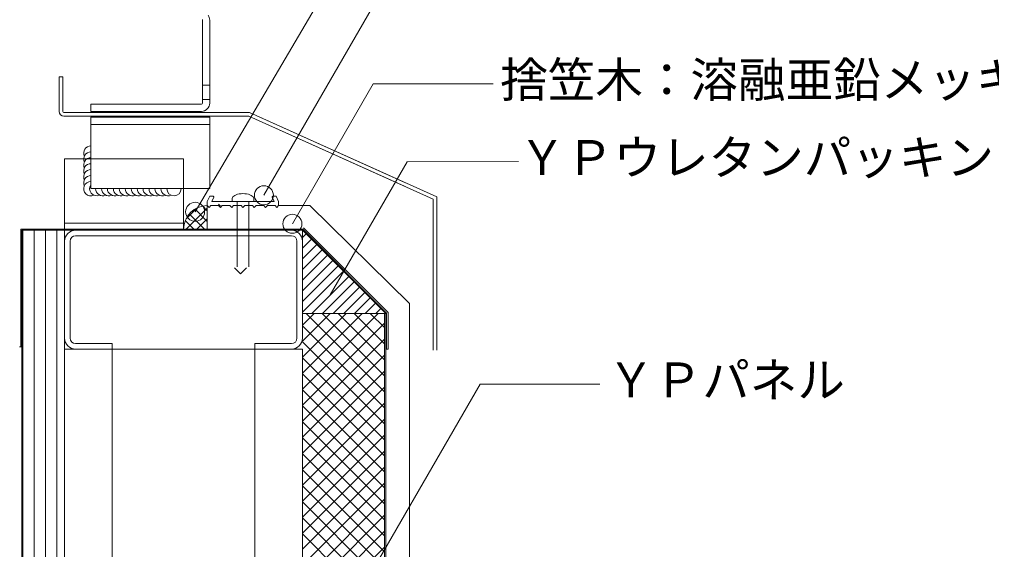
# Model space of a CAD drawing. Units: millimetres, scale not verified. Extents: x -1380 to 1380, y -955 to 955.
# Drawn here: x -569 to -160.3, y 5.7 to 228.6 of the extents above; entities that cross this region are included whole.
import ezdxf
from ezdxf.enums import TextEntityAlignment as Align

# ---------------------------------------------------------------- set-up
doc = ezdxf.new("R2010")
doc.units = ezdxf.units.MM
doc.header["$LTSCALE"] = 3
for name, color, linetype, lineweight in [('0-1_BOUSUI', 1, 'Continuous', 18), ('0-2_MOJI', 7, 'Continuous', 18), ('0-3_HATCH', 9, 'Continuous', 18), ('0-4_KANAMONO', 5, 'Continuous', 18), ('0-5_KANAMONO_SCREW', 4, 'Continuous', 18), ('0-8_dannnetu', 6, 'Continuous', 18), ('0-9_bo-do', 3, 'Continuous', 18), ('0-A_zatu', 6, 'Continuous', 18)]:
    doc.layers.add(name, color=color, linetype=linetype, lineweight=lineweight)
doc.styles.add('ＭＳ ゴシック', font='')
doc.styles.get('ＭＳ ゴシック').set_extended_font_data('MS Gothic')

msp = doc.modelspace()

# ---------------------------------------------------------------- linework, layer by layer
at = {"layer": '0-1_BOUSUI'}
msp.add_line((-490.046, 140.371), (-490.046, 150.371), dxfattribs=at)
msp.add_lwpolyline([(-460.046, 150.371), (-446.904, 150.371), (-405.046, 109.114), (-405.046, 69.114), (-405.046, -45.886), (-360.904, -90.029), (899.957, -90.029)], dxfattribs=at)
msp.add_arc((-490.046, 140.371), 10, 90, 180, dxfattribs=at)
at = {"layer": '0-2_MOJI'}
for p, q in [((-406.021, 168.749), (-438.357, 112.742)), ((-359.225, 168.876), (-406.021, 168.749))]:
    msp.add_line(p, q, dxfattribs=at)
for points in [[(-345.568, 316.431), (-396.006, 316.431), (-495.165, 147.732)], [(-347.828, 272.444), (-398.266, 272.444), (-466.253, 154.687)], [(-369.859, 201.558), (-420.297, 201.558), (-454.29, 142.68)], [(-324.93, 75.298), (-375.368, 75.298), (-432.706, -24.015)]]:
    msp.add_lwpolyline(points, dxfattribs=at)
for centre in [(-466.253, 154.687), (-495.165, 147.732), (-454.29, 142.68)]:
    msp.add_circle(centre, 4, dxfattribs=at)
at = {"layer": '0-3_HATCH'}
for p, q in [((-499.001, 144.823), (-494.498, 149.326)), ((-498.962, 140.371), (-490.046, 149.287)), ((-490.046, 143.714), (-495.246, 148.913)), ((-490.046, 148.204), (-492.018, 150.175)), ((-495.684, 140.371), (-499.35, 144.037)), ((-491.194, 140.371), (-497.668, 146.845)), ((-494.472, 140.371), (-490.046, 144.797)), ((-567.557, -580.671), (-567.557, 139.971)), ((-562.794, -572.009), (-562.794, 139.971)), ((-558.032, -576.772), (-558.032, 139.971)), ((-553.269, -572.422), (-553.269, 139.971)), ((-450.046, 136.974), (-448.547, 138.472)), ((-450.046, 132.483), (-446.302, 136.227)), ((-450.046, 127.993), (-444.057, 133.982)), ((-450.046, 123.503), (-441.812, 131.737)), ((-450.046, 119.013), (-439.567, 129.492)), ((-450.046, 114.523), (-437.322, 127.247)), ((-450.046, 110.033), (-435.077, 125.002)), ((-450.046, 105.543), (-432.832, 122.757)), ((-446.127, 104.971), (-430.587, 120.512)), ((-441.637, 104.971), (-428.342, 118.267)), ((-437.147, 104.971), (-426.097, 116.022)), ((-432.657, 104.971), (-423.851, 113.777)), ((-428.167, 104.971), (-421.606, 111.532)), ((-423.677, 104.971), (-419.361, 109.287)), ((-419.186, 104.971), (-417.116, 107.042)), ((-450.046, 100.085), (-445.159, 104.971)), ((-450.046, 93.35), (-438.424, 104.971)), ((-450.046, 86.614), (-431.689, 104.971)), ((-450.046, 79.879), (-424.954, 104.971)), ((-450.046, 73.144), (-418.219, 104.971)), ((-415.546, 72.059), (-448.459, 104.971)), ((-415.546, 78.794), (-441.724, 104.971)), ((-415.546, 85.529), (-434.989, 104.971)), ((-415.546, 92.264), (-428.253, 104.971)), ((-415.546, 98.999), (-421.518, 104.971)), ((-450.046, 66.409), (-415.546, 100.909)), ((-415.546, 65.323), (-450.046, 99.823)), ((-450.046, 59.674), (-415.546, 94.174)), ((-415.546, 58.588), (-450.046, 93.088)), ((-450.046, 52.938), (-415.546, 87.438)), ((-415.546, 51.853), (-450.046, 86.353)), ((-450.046, 46.203), (-415.546, 80.703)), ((-415.546, 45.118), (-450.046, 79.618)), ((-450.046, 39.468), (-415.546, 73.968)), ((-415.546, 38.383), (-450.046, 72.883)), ((-450.046, 32.733), (-415.546, 67.233)), ((-415.546, 31.647), (-450.046, 66.147)), ((-450.046, 25.998), (-415.546, 60.498)), ((-415.546, 24.912), (-450.046, 59.412)), ((-450.046, 19.262), (-415.546, 53.762)), ((-415.546, 18.177), (-450.046, 52.677)), ((-450.046, 12.527), (-415.546, 47.027)), ((-415.546, 11.442), (-450.046, 45.942)), ((-450.046, 5.792), (-415.546, 40.292)), ((-415.546, 4.707), (-450.046, 39.207)), ((-450.046, -0.943), (-415.546, 33.557)), ((-415.546, -2.028), (-450.046, 32.471)), ((-450.046, -7.678), (-415.546, 26.822)), ((-415.546, -8.764), (-450.046, 25.736)), ((-450.046, -14.413), (-415.546, 20.086)), ((-415.546, -15.499), (-450.046, 19.001)), ((-450.046, -21.149), (-415.546, 13.351)), ((-415.546, -22.234), (-450.046, 12.266)), ((-450.046, -27.884), (-415.546, 6.616))]:
    msp.add_line(p, q, dxfattribs=at)
at = {"layer": '0-4_KANAMONO'}
for p, q in [((-484.546, 150.171), (-485.296, 150.971)), ((-545.446, 139.971), (-454.646, 139.971)), ((-550.046, 94.571), (-550.046, 135.371)), ((-547.746, 135.371), (-547.746, 94.571)), ((-454.646, 137.671), (-545.446, 137.671)), ((-452.346, 94.571), (-452.346, 135.371)), ((-450.046, 135.371), (-450.046, 94.571)), ((-550.046, 89.971), (-550.046, -210.029)), ((-550.046, 89.971), (-450.046, 89.971)), ((-530.046, 89.971), (-530.046, -210.029)), ((-470.046, 89.971), (-470.046, -210.029)), ((-450.046, 89.971), (-450.046, -210.029))]:
    msp.add_line(p, q, dxfattribs=at)
for points in [[(-489.296, 149.571), (-490.046, 150.371), (-490.046, 152.071), (-489.046, 154.371), (-487.65, 154.371)], [(-462.442, 154.371), (-461.046, 154.371), (-460.046, 152.071), (-460.046, 150.371), (-460.796, 149.571), (-461.546, 150.371), (-464.796, 150.371), (-465.546, 149.571), (-466.296, 150.371), (-469.546, 150.371), (-470.296, 149.571), (-471.046, 150.371), (-474.296, 150.371), (-475.046, 149.571), (-475.796, 150.371), (-479.046, 150.371), (-479.796, 149.571), (-480.546, 150.371), (-483.796, 150.371), (-484.546, 149.571), (-485.296, 150.371), (-488.546, 150.371), (-489.296, 149.571)], [(-487.375, 153.952), (-488.192, 152.071), (-461.9, 152.071), (-462.717, 153.952)], [(-415.046, 89.971), (-415.046, 104.971), (-450.046, 139.971), (-568.046, 139.971), (-568.046, 90.971), (-569.046, 90.971)], [(-449.632, 140.971), (-414.046, 105.386), (-414.046, 89.971), (-415.046, 89.971)], [(-545.446, 92.271), (-530.046, 92.271), (-530.046, 89.971), (-545.446, 89.971)], [(-454.646, 89.971), (-470.046, 89.971), (-470.046, 92.271), (-454.646, 92.271)]]:
    msp.add_lwpolyline(points, dxfattribs=at)
msp.add_lwpolyline([(-449.88, 140.371), (-568.446, 140.371), (-568.446, 90.971), (-568.046, 90.971), (-568.046, 139.971), (-450.046, 139.971), (-415.046, 104.971), (-415.046, 89.971), (-414.646, 89.971), (-414.646, 105.137)], close=True, dxfattribs=at)
for centre, radius, start, end in [((-487.65, 154.071), 0.3, 336.50143, 90), ((-462.442, 154.071), 0.3, 90, 203.49857), ((-545.446, 135.371), 4.6, 90, 180), ((-454.646, 135.371), 4.6, 0, 90), ((-545.446, 135.371), 2.3, 90, 180), ((-454.646, 135.371), 2.3, 0, 90), ((-545.446, 94.571), 4.6, 180, 270), ((-545.446, 94.571), 2.3, 180, 270), ((-454.646, 94.571), 2.3, 270, 0), ((-454.646, 94.571), 4.6, 270, 0)]:
    msp.add_arc(centre, radius, start, end, dxfattribs=at)
at = {"layer": '0-5_KANAMONO_SCREW'}
for p, q in [((-476.585, 155.25), (-475.827, 155.341)), ((-475.827, 155.341), (-475.046, 155.371)), ((-475.046, 155.371), (-474.265, 155.341)), ((-474.265, 155.341), (-473.507, 155.25)), ((-479.546, 153.371), (-479.478, 153.719)), ((-479.546, 153.371), (-479.546, 152.071)), ((-470.546, 152.071), (-479.546, 152.071)), ((-479.478, 153.719), (-479.275, 154.055)), ((-479.275, 154.055), (-478.943, 154.371)), ((-478.943, 154.371), (-478.493, 154.657)), ((-478.493, 154.657), (-477.939, 154.903)), ((-477.939, 154.903), (-477.296, 155.103)), ((-477.546, 152.071), (-477.546, 124.571)), ((-477.296, 155.103), (-476.585, 155.25)), ((-473.507, 155.25), (-472.796, 155.103)), ((-472.796, 155.103), (-472.154, 154.903)), ((-472.546, 152.071), (-472.546, 124.571)), ((-472.154, 154.903), (-471.599, 154.657)), ((-471.599, 154.657), (-471.149, 154.371)), ((-471.149, 154.371), (-470.817, 154.055)), ((-470.817, 154.055), (-470.614, 153.719)), ((-470.614, 153.719), (-470.546, 153.371)), ((-470.546, 153.371), (-470.546, 152.071)), ((-476.046, 121.671), (-478.546, 124.171)), ((-476.046, 121.671), (-473.546, 124.171))]:
    msp.add_line(p, q, dxfattribs=at)
at = {"layer": '0-8_dannnetu'}
for p, q in [((-415.546, -134.029), (-415.546, 104.971)), ((-415.046, -134.029), (-415.046, 104.971))]:
    msp.add_line(p, q, dxfattribs=at)
msp.add_lwpolyline([(-415.046, 104.971), (-450.046, 104.971), (-450.046, 139.971)], close=True, dxfattribs=at)
at = {"layer": '0-9_bo-do'}
msp.add_lwpolyline([(-550.046, -570.561), (-550.046, 139.971), (-568.046, 139.971), (-568.046, -580.954)], dxfattribs=at)
at = {"layer": '0-A_zatu'}
for p, q in [((-492.046, 228.359), (-492.046, 193.472)), ((-489.046, 228.359), (-489.046, 193.472)), ((-550.846, 204.472), (-552.346, 204.472)), ((-552.346, 189.972), (-552.346, 204.472)), ((-550.846, 204.472), (-552.346, 204.472)), ((-552.346, 189.972), (-552.346, 204.472)), ((-550.846, 189.972), (-550.846, 204.472)), ((-550.846, 189.972), (-550.846, 204.472)), ((-489.046, 200.972), (-492.046, 200.972)), ((-492.546, 192.972), (-539.046, 192.972)), ((-539.046, 192.972), (-539.046, 189.972)), ((-492.046, 194.972), (-489.046, 194.972)), ((-472.346, 189.472), (-550.346, 189.472)), ((-472.346, 189.472), (-550.346, 189.472)), ((-492.546, 189.972), (-539.046, 189.972)), ((-472.346, 189.472), (-406.644, 159.958)), ((-472.346, 189.472), (-393.546, 154.075)), ((-472.618, 187.972), (-550.346, 187.972)), ((-472.618, 187.972), (-550.346, 187.972)), ((-539.046, 187.472), (-489.046, 187.472)), ((-539.046, 184.472), (-539.046, 187.472)), ((-539.046, 184.472), (-539.046, 157.472)), ((-489.046, 184.472), (-539.046, 184.472)), ((-489.046, 187.472), (-489.046, 184.472)), ((-489.046, 184.472), (-489.046, 157.472)), ((-472.618, 187.972), (-407.171, 158.554)), ((-472.618, 187.972), (-395.046, 153.104)), ((-539.046, 169.972), (-550.046, 169.972)), ((-550.046, 169.972), (-550.046, 139.972)), ((-500.046, 169.972), (-539.046, 169.972)), ((-500.046, 169.972), (-500.046, 157.472)), ((-489.046, 157.472), (-539.046, 157.472)), ((-500.046, 139.972), (-500.046, 157.472)), ((-395.046, 153.104), (-395.046, 89.472)), ((-393.546, 154.075), (-393.546, 89.472)), ((-550.046, 142.972), (-500.046, 142.972)), ((-550.046, 139.972), (-500.046, 139.972))]:
    msp.add_line(p, q, dxfattribs=at)
for centre, radius, start, end in [((-492.546, 228.359), 3.5, 0, 35.26847), ((-492.546, 228.359), 0.5, 0, 35.26847), ((-492.546, 193.472), 3.5, 270, 0), ((-492.546, 193.472), 0.5, 270, 0), ((-550.346, 189.972), 2, 180, 270), ((-550.346, 189.972), 2, 180, 270), ((-550.346, 189.972), 0.5, 180, 270), ((-550.346, 189.972), 0.5, 180, 270), ((-539.046, 172.472), 3, 90, 204.62431), ((-539.046, 169.972), 3, 90, 204.62431), ((-539.046, 167.472), 3, 90, 204.62431), ((-539.046, 164.972), 3, 90, 204.62431), ((-539.046, 162.472), 3, 90, 204.62431), ((-539.046, 159.972), 3, 90, 204.62431), ((-539.046, 157.472), 3, 90, 294.62431), ((-536.546, 157.472), 3, 146.44269, 294.62431), ((-534.046, 157.472), 3, 180, 294.62431), ((-531.546, 157.472), 3, 180, 294.62431), ((-529.046, 157.472), 3, 180, 294.62431), ((-526.546, 157.472), 3, 180, 294.62431), ((-524.046, 157.472), 3, 180, 294.62431), ((-521.546, 157.472), 3, 180, 294.62431), ((-519.046, 157.472), 3, 180, 294.62431), ((-516.546, 157.472), 3, 180, 294.62431), ((-514.046, 157.472), 3, 180, 294.62431), ((-511.546, 157.472), 3, 180, 294.62431), ((-509.046, 157.472), 3, 180, 294.62431), ((-506.546, 157.472), 3, 180, 294.62431), ((-504.046, 157.472), 3, 180, 0)]:
    msp.add_arc(centre, radius, start, end, dxfattribs=at)

# ---------------------------------------------------------------- texts
at = {"layer": '0-2_MOJI', "style": 'ＭＳ ゴシック'}
for s, p in [('捨笠木：溶融亜鉛メッキ鋼板(t=0.4)', (-366.859, 191.558)), ('ＹＰウレタンパッキン', (-359.225, 158.876)), ('ＹＰパネル', (-321.93, 65.298))]:
    msp.add_text(s, height=14.66, dxfattribs=at).set_placement(p, align=Align.BOTTOM_LEFT)

doc.saveas('drawing.dxf')
